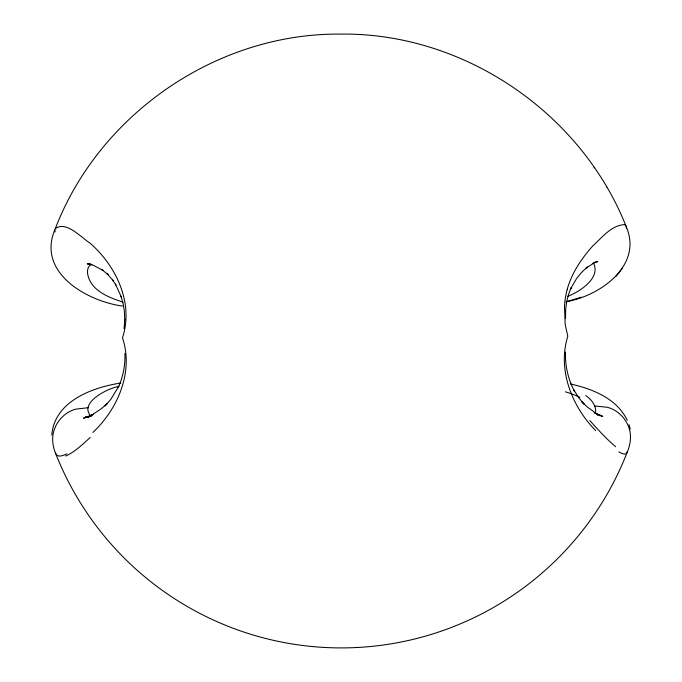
<?xml version="1.0" encoding="UTF-8"?>
<svg xmlns="http://www.w3.org/2000/svg" width="682" height="682" viewBox="0 0 682 682"><rect width="100%" height="100%" fill="white"/><g stroke="black" fill="none" stroke-linecap="round" stroke-linejoin="round"><path stroke-width="1.02" d="M565.548 318.485L565.676 309.705L566.708 301.393L566.64 301.896L568.507 294.479L571.073 287.778L570.749 288.614L576.469 278.682L581.439 272.578L587.33 266.977L586.017 268.222L594.934 262.323M564.432 306.192L565.199 324.41L567.791 336.286C557.296 369.815 571.84 406.472 595.718 430.64M124.039 328.673L124.755 319.79M51.781 435.082C54.534 401.289 92.044 387.478 120.816 383.011M118.6 386.532C108.242 387.93 77.757 403.164 91.269 416.421M55.736 452.635L55.574 453.504C57.51 458.176 63.733 455.406 66.93 453.769M567.228 289.228C571.883 272.8 581.627 258.325 592.948 245.742C602.027 237.549 611.549 225.128 624.576 224.634L625.744 225.537C643.74 264.795 600.825 295.494 566.81 301.606M626.306 228.265L626.306 226.816C581.158 112.428 463.138 32.233 339.951 34.1C216.953 33.12 99.299 113.903 55.319 228.658C35.967 272.161 86.358 301.026 122.504 306.082M118.182 387.598C123.016 376.967 125.445 365.254 124.874 353.574M595.318 413.548C597.202 406.336 591.379 399.456 585.812 395.594M118.932 386.029L110.902 399.226L105.113 405.824L107.193 403.574L101.533 408.561L89.521 416.617L93.434 414.255L83.511 418.185L88.975 416.745L85.634 416.907L89.368 416.787M615.982 276.432L622.615 268.009M55.319 228.658C66.12 220.363 81.252 237.651 90.084 243.167C116.238 266.006 133.962 303.277 122.487 337.846C133.843 371.707 117.96 408.936 92.922 432.397M592.905 263.337L597.782 261.556L595.13 262.058M567.398 296.474C578.711 292.305 601.43 278.265 593.408 262.979M91.925 264.318C87.518 265.52 86.972 271.018 87.808 274.786C91.175 290.864 109.163 297.727 123.11 302.126M565.941 301.87L581.448 297.156M88.43 407.691L75.89 409.106A29.522 28.567 -27.1 0 0 64.33 415.082L61.065 418.194A32.796 31.73 -27.1 0 0 54.185 429.848C51.372 437.946 52.71 446.804 56.035 454.536A306.951 306.849 45.7 0 0 627.073 452.558C630.415 444.826 631.796 435.969 628.975 427.861A32.787 31.849 18.7 0 0 622.095 416.25L618.821 413.164A29.522 28.678 18.7 0 0 607.236 407.273L594.644 405.943M597.918 415.074L599.981 415.133L598.182 415.031M90.263 264.07L87.236 263.832L90.288 264.07L87.646 263.593L93.545 265.4L103.229 270.507L101.814 269.543L108.097 274.641L107.023 273.653L113.238 280.728L112.479 279.799L115.923 285.008L115.403 284.113L121.26 296.866L121.012 296.235L123.101 303.661L124.38 311.265L124.763 319.977M598.208 415.219L602.828 416.395L594.15 412.525L598.157 414.861L587.176 406.89L581.925 401.928L584.099 404.17L578.677 397.615L573.656 389.661L574.602 391.545C568.234 379.456 564.918 365.74 565.54 352.057M570.271 383.949C592.436 388.825 616.852 398.467 627.227 420.24M618.924 451.851C621.012 453.3 626.758 456.105 627.159 451.748M606.341 186.663L606.63 187.124M594.056 167.269L594.38 167.789M55.106 232.008L54.858 230.056M629.06 424.656L630.219 429.217M564.491 306.218A53.17 28.908 84.8 0 1 567.271 289.279M615.667 446.719A251.385 23.512 55.9 0 1 589.828 420.521M90.195 437.384A251.368 33.128 -57.1 0 1 65.557 456.011M565.378 391.809A261.436 68.609 -11.4 0 1 579.811 397.367"/></g></svg>
